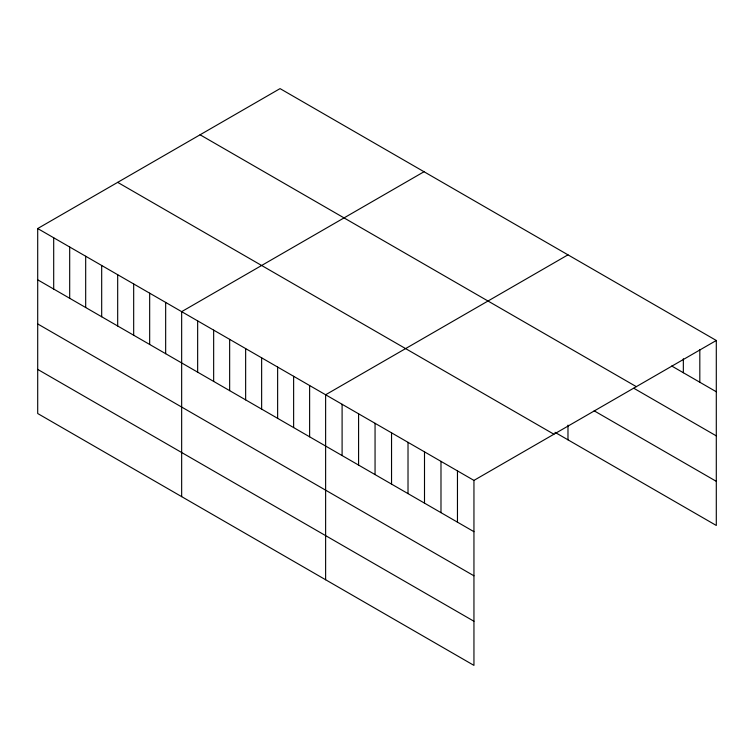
<?xml version="1.0" encoding="UTF-8"?>
<svg xmlns="http://www.w3.org/2000/svg" width="754" height="754" viewBox="0 0 754 754"><rect width="100%" height="100%" fill="white"/><g stroke="black" fill="none" stroke-linecap="round" stroke-linejoin="round"><path stroke-width="1.13" d="M37.7 228.537L473.946 480.402L473.946 665.386L37.7 413.522L37.7 228.537L280.054 88.614L716.3 340.478L716.3 525.463L554.982 432.325M424.021 171.733L181.657 311.656L181.657 496.641M567.979 254.843L325.624 394.766L325.624 579.751M473.946 480.402L716.3 340.478M671.71 366.01L716.3 391.76M200.083 134.787L636.319 386.651M633.897 388.301L716.3 435.878M594.152 410.817L716.3 481.335M117.681 182.364L553.917 434.229M37.7 279.819L473.946 531.683M37.7 323.937L473.946 575.802M37.7 369.403L473.946 621.258M699.816 349.611L699.816 382.24M683.341 358.744L683.341 372.73M567.979 425.124L567.979 439.827M457.461 470.882L457.461 522.164M440.986 461.373L440.986 512.654M424.502 451.853L424.502 503.135M408.018 442.344L408.018 493.616M391.543 432.824L391.543 484.106M375.058 423.314L375.058 474.586M358.584 413.795L358.584 465.077M342.099 404.285L342.099 455.557M309.621 385.53L309.621 436.811M293.626 376.293L293.626 427.575M277.632 367.066L277.632 418.338M261.638 357.83L261.638 409.102M245.644 348.593L245.644 399.874M229.65 339.357L229.65 390.638M213.655 330.12L213.655 381.401M197.652 320.884L197.652 372.165M165.663 302.42L165.663 353.692M149.669 293.183L149.669 344.465M133.675 283.947L133.675 335.228M117.681 274.71L117.681 325.992M101.686 265.474L101.686 316.755M85.683 256.247L85.683 307.519M69.688 247.01L69.688 298.282M53.694 237.774L53.694 289.055"/></g></svg>
